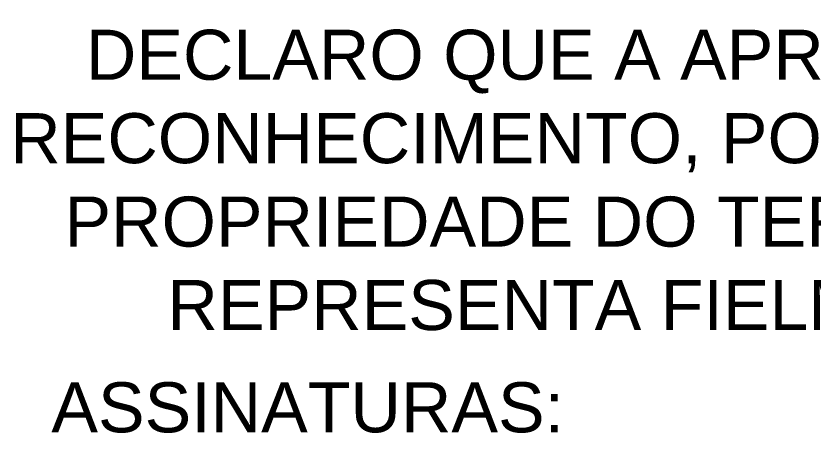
# Model space of a CAD drawing. Header units: millimetres. Extents: x -967 to 563, y -1588 to 506.
# Drawn here: x 130.808 to 133.516, y -278.139 to -276.722 of the extents above; entities that cross this region are included whole.
import ezdxf

# ---------------------------------------------------------------- set-up
doc = ezdxf.new("R2010")
doc.units = ezdxf.units.MM
doc.layers.add('00 - IMPPER - FOLHA - SELO', color=253, linetype='Continuous')
doc.styles.add('IMPPER 1-100', font='arial.ttf', dxfattribs={"height": 0.17})

# ---------------------------------------------------------------- blocks, each defined once
blk = doc.blocks.new('CARIMBO STORINI (LO) RO')
at = {"layer": '00 - IMPPER - FOLHA - SELO', "color": 2, "char_height": 0.17, "style": 'IMPPER 1-100'}
for s, width, insert, attachment_point in [('\\pxqc;DECLARO QUE A APROVAÇÃO DO PROJETO NÃO IMPLICA NO RECONHECIMENTO, POR PARTE DA PREFEITURA, DO DIREITO DE PROPRIEDADE DO TERRENO, E QUE A PLANTA APRESENTADA REPRESENTA FIELMENTE AS DIMENSÕES DO TERRENO.', 8.442899, (144.7727, 44.9619), 5), ('ASSINATURAS:', 4.035042, (141.0798, 44.2754), 1)]:
    blk.add_mtext_dynamic_manual_height_columns(s, width=width, gutter_width=0.85, heights=[0], dxfattribs=dict(at, insert=insert, attachment_point=attachment_point))

msp = doc.modelspace()

# ---------------------------------------------------------------- block references
msp.add_blockref('CARIMBO STORINI (LO) RO', (-10.1512, -322.242))

doc.saveas('drawing.dxf')
